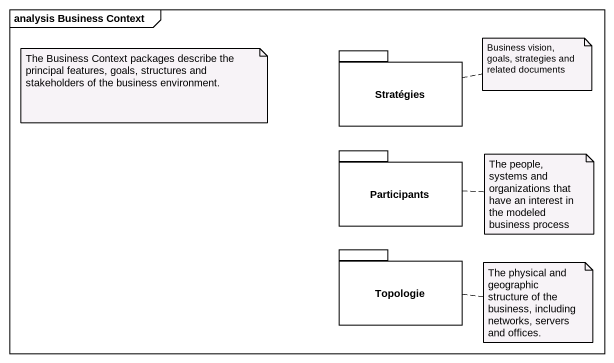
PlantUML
@startuml
mainframe analysis Business Context
package Stratégies {
}
package Participants {
}
package Topologie {
}
note as N1
  The Business Context packages describe the principal features, goals, structures and stakeholders of the business environment.
end note
note right of Stratégies : Business vision, goals, strategies and related documents
note right of Participants : The people, systems and organizations that have an interest in the modeled business process
note right of Topologie : The physical and geographic structure of the business, including networks, servers and offices.
@enduml
